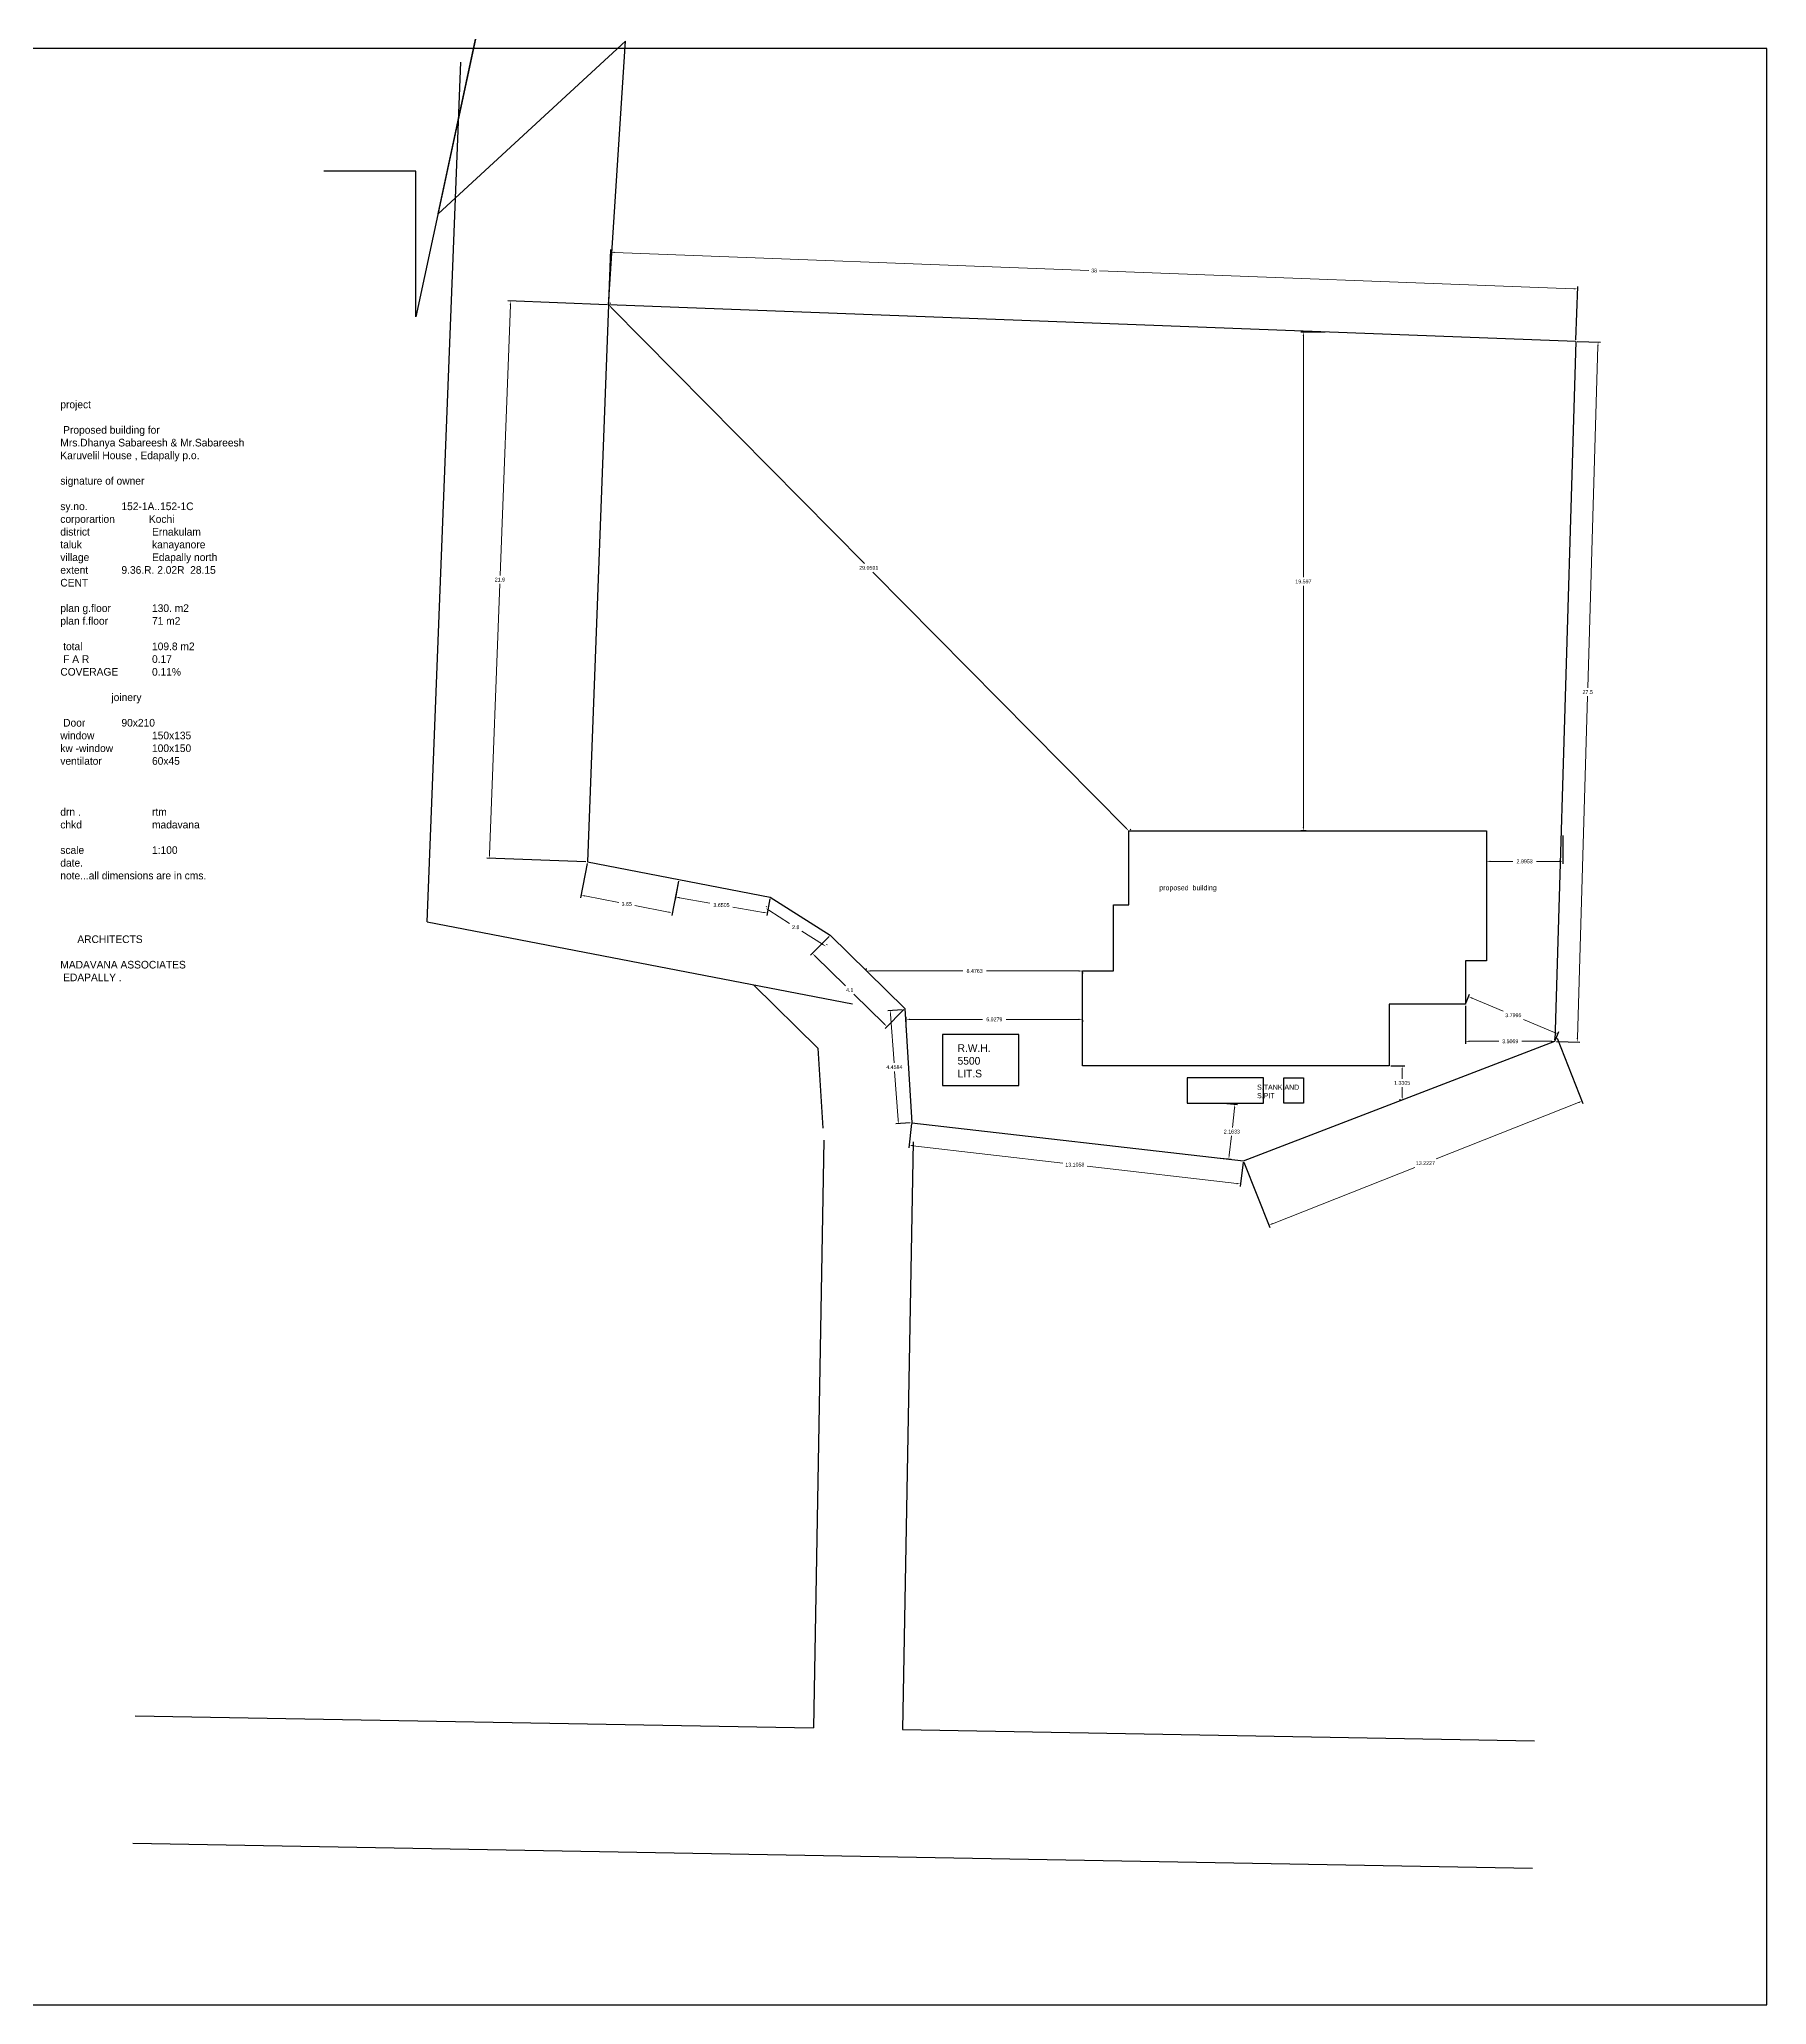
# Model space of a CAD drawing. Header units: inches. Extents: x -100 to 1476, y -184 to 112.
# Drawn here: x 51.5 to 119.3, y -10.5 to 66.7 of the extents above; entities that cross this region are included whole.
import ezdxf

# ---------------------------------------------------------------- set-up
doc = ezdxf.new("R2010")
doc.units = ezdxf.units.IN
doc.header["$MEASUREMENT"] = 0
doc.header["$PDMODE"] = 66
doc.dimstyles.get("Standard").update_dxf_attribs({"dimtxt": 0.15, "dimasz": 0.15, "dimexe": 0.1, "dimexo": 0.0625, "dimgap": 0.09, "dimtad": 0, "dimtih": 1, "dimtoh": 1, "dimdec": 4, "dimdsep": 46, "dimtxsty": 'Standard', "dimcen": 0.09, "dimadec": 0, "dimazin": 0, "dimtfac": 1, "dimtdec": 4, "dimtofl": 0, "dimtmove": 0, "dimatfit": 3, "dimfxl": 0, "dimtolj": 1, "dimtzin": 0, "dimlwd": 15, "dimarcsym": 0})

# ---------------------------------------------------------------- blocks, each defined once
blk = doc.blocks.new('*D179')
at = {"color": 0, "linetype": 'ByBlock', "lineweight": -2, "transparency": 16777216}
for p, q in [((104.562, 26.333), (105.11, 26.333)), ((104.947, 25.002), (104.91, 25.002))]:
    blk.add_line(p, q, dxfattribs=at)
at = {"color": 0, "linetype": 'ByBlock', "lineweight": 15, "transparency": 16777216}
for p, q in [((105.01, 26.183), (105.01, 25.833)), ((105.01, 25.152), (105.01, 25.503))]:
    blk.add_line(p, q, dxfattribs=at)
at = {"color": 0, "linetype": 'ByBlock', "transparency": 16777216}
for points in [[(104.985, 26.183), (105.035, 26.183), (105.01, 26.333)], [(104.985, 25.152), (105.035, 25.152), (105.01, 25.002)]]:
    blk.add_solid(points, dxfattribs=at)
at = {"layer": 'Defpoints', "color": 0, "linetype": 'ByBlock', "transparency": 16777216}
for p in [(104.5, 26.333), (105.01, 25.002), (105.01, 25.002)]:
    blk.add_point(p, dxfattribs=at)
at = {"color": 0, "linetype": 'ByBlock', "transparency": 16777216, "insert": (105.01, 25.668), "char_height": 0.15, "attachment_point": 5}
blk.add_mtext('\\A1;1.3305', dxfattribs=at)
blk = doc.blocks.new('*D180')
at = {"color": 0, "linetype": 'ByBlock', "lineweight": -2, "transparency": 16777216}
for p, q in [((107.5, 28.7), (107.5, 27.201)), ((111.007, 27.363), (111.007, 27.401))]:
    blk.add_line(p, q, dxfattribs=at)
at = {"color": 0, "linetype": 'ByBlock', "lineweight": 15, "transparency": 16777216}
for p, q in [((107.65, 27.301), (108.801, 27.301)), ((110.857, 27.301), (109.706, 27.301))]:
    blk.add_line(p, q, dxfattribs=at)
at = {"color": 0, "linetype": 'ByBlock', "transparency": 16777216}
for points in [[(107.65, 27.326), (107.65, 27.276), (107.5, 27.301)], [(110.857, 27.326), (110.857, 27.276), (111.007, 27.301)]]:
    blk.add_solid(points, dxfattribs=at)
at = {"layer": 'Defpoints', "color": 0, "linetype": 'ByBlock', "transparency": 16777216}
for p in [(107.5, 28.763), (111.007, 27.301), (111.007, 27.301)]:
    blk.add_point(p, dxfattribs=at)
at = {"color": 0, "linetype": 'ByBlock', "transparency": 16777216, "insert": (109.253, 27.301), "char_height": 0.15, "attachment_point": 5}
blk.add_mtext('\\A1;3.5069', dxfattribs=at)
blk = doc.blocks.new('*D181')
at = {"color": 0, "linetype": 'ByBlock', "lineweight": -2, "transparency": 16777216}
for p, q in [((108.321, 35.5), (108.321, 34.269)), ((111.316, 35.387), (111.316, 34.269))]:
    blk.add_line(p, q, dxfattribs=at)
at = {"color": 0, "linetype": 'ByBlock', "lineweight": 15, "transparency": 16777216}
for p, q in [((108.471, 34.369), (109.353, 34.369)), ((111.166, 34.369), (110.283, 34.369))]:
    blk.add_line(p, q, dxfattribs=at)
at = {"color": 0, "linetype": 'ByBlock', "transparency": 16777216}
for points in [[(108.471, 34.394), (108.471, 34.344), (108.321, 34.369)], [(111.166, 34.394), (111.166, 34.344), (111.316, 34.369)]]:
    blk.add_solid(points, dxfattribs=at)
at = {"layer": 'Defpoints', "color": 0, "linetype": 'ByBlock', "transparency": 16777216}
for p in [(108.321, 35.563), (111.316, 35.449), (111.316, 34.369)]:
    blk.add_point(p, dxfattribs=at)
at = {"color": 0, "linetype": 'ByBlock', "transparency": 16777216, "insert": (109.818, 34.369), "char_height": 0.15, "attachment_point": 5}
blk.add_mtext('\\A1;2.9953', dxfattribs=at)
blk = doc.blocks.new('*D182')
at = {"color": 0, "linetype": 'ByBlock', "lineweight": -2, "transparency": 16777216}
for p, q in [((85.532, 27.831), (85.532, 28.263)), ((92.46, 28.135), (92.46, 28.063))]:
    blk.add_line(p, q, dxfattribs=at)
at = {"color": 0, "linetype": 'ByBlock', "lineweight": 15, "transparency": 16777216}
for p, q in [((85.682, 28.163), (88.531, 28.163)), ((92.31, 28.163), (89.461, 28.163))]:
    blk.add_line(p, q, dxfattribs=at)
at = {"color": 0, "linetype": 'ByBlock', "transparency": 16777216}
for points in [[(85.682, 28.188), (85.682, 28.138), (85.532, 28.163)], [(92.31, 28.188), (92.31, 28.138), (92.46, 28.163)]]:
    blk.add_solid(points, dxfattribs=at)
at = {"layer": 'Defpoints', "color": 0, "linetype": 'ByBlock', "transparency": 16777216}
for p in [(85.532, 28.163), (92.46, 28.198), (85.532, 27.769)]:
    blk.add_point(p, dxfattribs=at)
at = {"color": 0, "linetype": 'ByBlock', "transparency": 16777216, "insert": (88.996, 28.163), "char_height": 0.15, "attachment_point": 5}
blk.add_mtext('\\A1;6.9279', dxfattribs=at)
blk = doc.blocks.new('*D183')
at = {"color": 0, "linetype": 'ByBlock', "lineweight": -2, "transparency": 16777216}
for p, q in [((101.982, 55.16), (101.031, 55.16)), ((101.238, 35.563), (101.031, 35.563))]:
    blk.add_line(p, q, dxfattribs=at)
at = {"color": 0, "linetype": 'ByBlock', "lineweight": 15, "transparency": 16777216}
for p, q in [((101.131, 55.01), (101.131, 45.526)), ((101.131, 35.713), (101.131, 45.196))]:
    blk.add_line(p, q, dxfattribs=at)
at = {"color": 0, "linetype": 'ByBlock', "transparency": 16777216}
for points in [[(101.106, 55.01), (101.156, 55.01), (101.131, 55.16)], [(101.106, 35.713), (101.156, 35.713), (101.131, 35.563)]]:
    blk.add_solid(points, dxfattribs=at)
at = {"layer": 'Defpoints', "color": 0, "linetype": 'ByBlock', "transparency": 16777216}
for p in [(101.131, 55.16), (102.044, 55.16), (101.3, 35.563)]:
    blk.add_point(p, dxfattribs=at)
at = {"color": 0, "linetype": 'ByBlock', "transparency": 16777216, "insert": (101.131, 45.361), "char_height": 0.15, "attachment_point": 5}
blk.add_mtext('\\A1;19.597', dxfattribs=at)
blk = doc.blocks.new('*D184')
at = {"color": 0, "linetype": 'ByBlock', "lineweight": -2, "transparency": 16777216}
for p, q in [((83.983, 30.125), (83.983, 30.163)), ((92.46, 30), (92.46, 29.963))]:
    blk.add_line(p, q, dxfattribs=at)
at = {"color": 0, "linetype": 'ByBlock', "lineweight": 15, "transparency": 16777216}
for p, q in [((84.133, 30.063), (87.757, 30.063)), ((92.31, 30.063), (88.687, 30.063))]:
    blk.add_line(p, q, dxfattribs=at)
at = {"color": 0, "linetype": 'ByBlock', "transparency": 16777216}
for points in [[(84.133, 30.088), (84.133, 30.038), (83.983, 30.063)], [(92.31, 30.088), (92.31, 30.038), (92.46, 30.063)]]:
    blk.add_solid(points, dxfattribs=at)
at = {"layer": 'Defpoints', "color": 0, "linetype": 'ByBlock', "transparency": 16777216}
for p in [(83.983, 30.063), (83.983, 30.063), (92.46, 30.063)]:
    blk.add_point(p, dxfattribs=at)
at = {"color": 0, "linetype": 'ByBlock', "transparency": 16777216, "insert": (88.222, 30.063), "char_height": 0.15, "attachment_point": 5}
blk.add_mtext('\\A1;8.4763', dxfattribs=at)
blk = doc.blocks.new('*D185')
at = {"color": 0, "linetype": 'ByBlock', "lineweight": -2, "transparency": 16777216}
for p, q in [((73.79, 56.233), (69.899, 56.38)), ((72.959, 34.348), (69.068, 34.496))]:
    blk.add_line(p, q, dxfattribs=at)
at = {"color": 0, "linetype": 'ByBlock', "lineweight": 15, "transparency": 16777216}
for p, q in [((69.993, 56.227), (69.59, 45.599)), ((69.174, 34.642), (69.577, 45.269))]:
    blk.add_line(p, q, dxfattribs=at)
at = {"color": 0, "linetype": 'ByBlock', "transparency": 16777216}
for points in [[(69.968, 56.228), (70.018, 56.226), (69.999, 56.377)], [(69.149, 34.643), (69.198, 34.641), (69.168, 34.492)]]:
    blk.add_solid(points, dxfattribs=at)
at = {"layer": 'Defpoints', "color": 0, "linetype": 'ByBlock', "transparency": 16777216}
for p in [(73.852, 56.23), (69.168, 34.492), (73.021, 34.346)]:
    blk.add_point(p, dxfattribs=at)
at = {"color": 0, "linetype": 'ByBlock', "transparency": 16777216, "insert": (69.583, 45.434), "char_height": 0.15, "attachment_point": 5}
blk.add_mtext('\\A1;21.9', dxfattribs=at)
blk = doc.blocks.new('*D186')
at = {"color": 0, "linetype": 'ByBlock', "lineweight": -2, "transparency": 16777216}
for p, q in [((73.009, 34.285), (72.75, 32.94)), ((76.593, 33.593), (76.334, 32.249))]:
    blk.add_line(p, q, dxfattribs=at)
at = {"color": 0, "linetype": 'ByBlock', "lineweight": 15, "transparency": 16777216}
for p, q in [((72.916, 33.01), (74.246, 32.754)), ((76.205, 32.375), (74.876, 32.632))]:
    blk.add_line(p, q, dxfattribs=at)
at = {"color": 0, "linetype": 'ByBlock', "transparency": 16777216}
for points in [[(72.921, 33.035), (72.911, 32.986), (72.769, 33.039)], [(76.21, 32.4), (76.201, 32.351), (76.353, 32.347)]]:
    blk.add_solid(points, dxfattribs=at)
at = {"layer": 'Defpoints', "color": 0, "linetype": 'ByBlock', "transparency": 16777216}
for p in [(73.021, 34.346), (76.605, 33.654), (76.353, 32.347)]:
    blk.add_point(p, dxfattribs=at)
at = {"color": 0, "linetype": 'ByBlock', "transparency": 16777216, "insert": (74.561, 32.693), "char_height": 0.15, "attachment_point": 5}
blk.add_mtext('\\A1;3.65', dxfattribs=at)
blk = doc.blocks.new('*D187')
at = {"color": 0, "linetype": 'ByBlock', "lineweight": -2, "transparency": 16777216}
for p, q in [((76.582, 33.532), (76.466, 32.87)), ((80.178, 32.901), (80.062, 32.239))]:
    blk.add_line(p, q, dxfattribs=at)
at = {"color": 0, "linetype": 'ByBlock', "lineweight": 15, "transparency": 16777216}
for p, q in [((76.631, 32.942), (77.829, 32.732)), ((79.932, 32.364), (78.734, 32.574))]:
    blk.add_line(p, q, dxfattribs=at)
at = {"color": 0, "linetype": 'ByBlock', "transparency": 16777216}
for points in [[(76.636, 32.967), (76.627, 32.918), (76.484, 32.968)], [(79.936, 32.388), (79.927, 32.339), (80.079, 32.338)]]:
    blk.add_solid(points, dxfattribs=at)
at = {"layer": 'Defpoints', "color": 0, "linetype": 'ByBlock', "transparency": 16777216}
for p in [(76.593, 33.593), (76.484, 32.968), (80.189, 32.963)]:
    blk.add_point(p, dxfattribs=at)
at = {"color": 0, "linetype": 'ByBlock', "transparency": 16777216, "insert": (78.282, 32.653), "char_height": 0.15, "attachment_point": 5}
blk.add_mtext('\\A1;3.6505', dxfattribs=at)
blk = doc.blocks.new('*D188')
at = {"color": 0, "linetype": 'ByBlock', "lineweight": -2, "transparency": 16777216}
for p, q in [((80.047, 32.582), (80.067, 32.614)), ((82.413, 31.085), (82.433, 31.116))]:
    blk.add_line(p, q, dxfattribs=at)
at = {"color": 0, "linetype": 'ByBlock', "lineweight": 15, "transparency": 16777216}
for p, q in [((80.14, 32.449), (80.957, 31.933)), ((82.253, 31.112), (81.437, 31.629))]:
    blk.add_line(p, q, dxfattribs=at)
at = {"color": 0, "linetype": 'ByBlock', "transparency": 16777216}
for points in [[(80.154, 32.47), (80.127, 32.428), (80.014, 32.53)], [(82.266, 31.133), (82.239, 31.091), (82.379, 31.032)]]:
    blk.add_solid(points, dxfattribs=at)
at = {"layer": 'Defpoints', "color": 0, "linetype": 'ByBlock', "transparency": 16777216}
for p in [(80.014, 32.53), (82.379, 31.032), (82.379, 31.032)]:
    blk.add_point(p, dxfattribs=at)
at = {"color": 0, "linetype": 'ByBlock', "transparency": 16777216, "insert": (81.197, 31.781), "char_height": 0.15, "attachment_point": 5}
blk.add_mtext('\\A1;2.8', dxfattribs=at)
blk = doc.blocks.new('*D189')
at = {"color": 0, "linetype": 'ByBlock', "lineweight": -2, "transparency": 16777216}
for p, q in [((82.511, 31.421), (81.784, 30.68)), ((85.437, 28.549), (84.71, 27.808))]:
    blk.add_line(p, q, dxfattribs=at)
at = {"color": 0, "linetype": 'ByBlock', "lineweight": 15, "transparency": 16777216}
for p, q in [((81.961, 30.646), (83.149, 29.48)), ((84.673, 27.985), (83.485, 29.15))]:
    blk.add_line(p, q, dxfattribs=at)
at = {"color": 0, "linetype": 'ByBlock', "transparency": 16777216}
for points in [[(81.979, 30.664), (81.944, 30.629), (81.854, 30.752)], [(84.691, 28.002), (84.656, 27.967), (84.78, 27.879)]]:
    blk.add_solid(points, dxfattribs=at)
at = {"layer": 'Defpoints', "color": 0, "linetype": 'ByBlock', "transparency": 16777216}
for p in [(82.555, 31.465), (85.481, 28.593), (84.78, 27.879)]:
    blk.add_point(p, dxfattribs=at)
at = {"color": 0, "linetype": 'ByBlock', "transparency": 16777216, "insert": (83.317, 29.315), "char_height": 0.15, "attachment_point": 5}
blk.add_mtext('\\A1;4.1', dxfattribs=at)
blk = doc.blocks.new('*D190')
at = {"color": 0, "linetype": 'ByBlock', "lineweight": -2, "transparency": 16777216}
for p, q in [((85.375, 28.544), (84.808, 28.503)), ((85.697, 24.097), (85.13, 24.056))]:
    blk.add_line(p, q, dxfattribs=at)
at = {"color": 0, "linetype": 'ByBlock', "lineweight": 15, "transparency": 16777216}
for p, q in [((84.918, 28.361), (85.057, 26.452)), ((85.219, 24.213), (85.08, 26.122))]:
    blk.add_line(p, q, dxfattribs=at)
at = {"color": 0, "linetype": 'ByBlock', "transparency": 16777216}
for points in [[(84.943, 28.362), (84.893, 28.359), (84.907, 28.51)], [(85.244, 24.215), (85.194, 24.211), (85.23, 24.063)]]:
    blk.add_solid(points, dxfattribs=at)
at = {"layer": 'Defpoints', "color": 0, "linetype": 'ByBlock', "transparency": 16777216}
for p in [(85.437, 28.549), (85.23, 24.063), (85.759, 24.102)]:
    blk.add_point(p, dxfattribs=at)
at = {"color": 0, "linetype": 'ByBlock', "transparency": 16777216, "insert": (85.069, 26.287), "char_height": 0.15, "attachment_point": 5}
blk.add_mtext('\\A1;4.4584', dxfattribs=at)
blk = doc.blocks.new('*D191')
at = {"color": 0, "linetype": 'ByBlock', "lineweight": -2, "transparency": 16777216}
for p, q in [((85.75, 24.073), (85.638, 23.119)), ((98.767, 22.551), (98.655, 21.597))]:
    blk.add_line(p, q, dxfattribs=at)
at = {"color": 0, "linetype": 'ByBlock', "lineweight": 15, "transparency": 16777216}
for p, q in [((85.799, 23.201), (91.681, 22.513)), ((98.518, 21.713), (92.636, 22.401))]:
    blk.add_line(p, q, dxfattribs=at)
at = {"color": 0, "linetype": 'ByBlock', "transparency": 16777216}
for points in [[(85.802, 23.225), (85.796, 23.176), (85.65, 23.218)], [(98.521, 21.738), (98.515, 21.689), (98.667, 21.696)]]:
    blk.add_solid(points, dxfattribs=at)
at = {"layer": 'Defpoints', "color": 0, "linetype": 'ByBlock', "transparency": 16777216}
for p in [(85.757, 24.135), (98.774, 22.613), (98.667, 21.696)]:
    blk.add_point(p, dxfattribs=at)
at = {"color": 0, "linetype": 'ByBlock', "transparency": 16777216, "insert": (92.158, 22.457), "char_height": 0.15, "attachment_point": 5}
blk.add_mtext('\\A1;13.1058', dxfattribs=at)
blk = doc.blocks.new('*D192')
at = {"color": 0, "linetype": 'ByBlock', "lineweight": -2, "transparency": 16777216}
for p, q in [((111.092, 27.42), (112.107, 24.856)), ((98.797, 22.555), (99.812, 19.99))]:
    blk.add_line(p, q, dxfattribs=at)
at = {"color": 0, "linetype": 'ByBlock', "lineweight": 15, "transparency": 16777216}
for p, q in [((111.931, 24.894), (106.34, 22.681)), ((99.915, 20.138), (105.506, 22.351))]:
    blk.add_line(p, q, dxfattribs=at)
at = {"color": 0, "linetype": 'ByBlock', "transparency": 16777216}
for points in [[(111.922, 24.917), (111.94, 24.87), (112.07, 24.949)], [(99.906, 20.161), (99.924, 20.115), (99.775, 20.083)]]:
    blk.add_solid(points, dxfattribs=at)
at = {"layer": 'Defpoints', "color": 0, "linetype": 'ByBlock', "transparency": 16777216}
for p in [(111.069, 27.478), (98.774, 22.613), (99.775, 20.083)]:
    blk.add_point(p, dxfattribs=at)
at = {"color": 0, "linetype": 'ByBlock', "transparency": 16777216, "insert": (105.923, 22.516), "char_height": 0.15, "attachment_point": 5}
blk.add_mtext('\\A1;13.2227', dxfattribs=at)
blk = doc.blocks.new('*D193')
at = {"color": 0, "linetype": 'ByBlock', "lineweight": -2, "transparency": 16777216}
for p, q in [((73.896, 56.274), (73.923, 56.301)), ((94.324, 35.607), (94.351, 35.633))]:
    blk.add_line(p, q, dxfattribs=at)
at = {"color": 0, "linetype": 'ByBlock', "lineweight": 15, "transparency": 16777216}
for p, q in [((73.957, 56.124), (83.903, 46.062)), ((94.174, 35.67), (84.229, 45.732))]:
    blk.add_line(p, q, dxfattribs=at)
at = {"color": 0, "linetype": 'ByBlock', "transparency": 16777216}
for points in [[(73.975, 56.141), (73.94, 56.106), (73.852, 56.23)], [(94.192, 35.687), (94.157, 35.652), (94.28, 35.563)]]:
    blk.add_solid(points, dxfattribs=at)
at = {"layer": 'Defpoints', "color": 0, "linetype": 'ByBlock', "transparency": 16777216}
for p in [(73.852, 56.23), (73.852, 56.23), (94.28, 35.563)]:
    blk.add_point(p, dxfattribs=at)
at = {"color": 0, "linetype": 'ByBlock', "transparency": 16777216, "insert": (84.066, 45.897), "char_height": 0.15, "attachment_point": 5}
blk.add_mtext('\\A1;29.0591', dxfattribs=at)
blk = doc.blocks.new('*D194')
at = {"color": 0, "linetype": 'ByBlock', "lineweight": -2, "transparency": 16777216}
for p, q in [((107.524, 28.821), (107.66, 29.147)), ((111.031, 27.359), (111.167, 27.685))]:
    blk.add_line(p, q, dxfattribs=at)
at = {"color": 0, "linetype": 'ByBlock', "lineweight": 15, "transparency": 16777216}
for p, q in [((107.76, 28.997), (108.979, 28.489)), ((110.99, 27.65), (109.771, 28.159))]:
    blk.add_line(p, q, dxfattribs=at)
at = {"color": 0, "linetype": 'ByBlock', "transparency": 16777216}
for points in [[(107.769, 29.02), (107.75, 28.974), (107.621, 29.055)], [(110.999, 27.673), (110.98, 27.627), (111.128, 27.593)]]:
    blk.add_solid(points, dxfattribs=at)
at = {"layer": 'Defpoints', "color": 0, "linetype": 'ByBlock', "transparency": 16777216}
for p in [(107.5, 28.763), (111.007, 27.301), (111.128, 27.593)]:
    blk.add_point(p, dxfattribs=at)
at = {"color": 0, "linetype": 'ByBlock', "transparency": 16777216, "insert": (109.375, 28.324), "char_height": 0.15, "attachment_point": 5}
blk.add_mtext('\\A1;3.7995', dxfattribs=at)
blk = doc.blocks.new('*D195')
at = {"color": 0, "linetype": 'ByBlock', "lineweight": -2, "transparency": 16777216}
for p, q in [((98.13, 24.864), (98.546, 24.816)), ((97.884, 22.715), (98.3, 22.667))]:
    blk.add_line(p, q, dxfattribs=at)
at = {"color": 0, "linetype": 'ByBlock', "lineweight": 15, "transparency": 16777216}
for p, q in [((98.429, 24.679), (98.342, 23.918)), ((98.217, 22.827), (98.304, 23.588))]:
    blk.add_line(p, q, dxfattribs=at)
at = {"color": 0, "linetype": 'ByBlock', "transparency": 16777216}
for points in [[(98.404, 24.681), (98.454, 24.676), (98.446, 24.828)], [(98.193, 22.83), (98.242, 22.825), (98.2, 22.678)]]:
    blk.add_solid(points, dxfattribs=at)
at = {"layer": 'Defpoints', "color": 0, "linetype": 'ByBlock', "transparency": 16777216}
for p in [(98.068, 24.871), (97.822, 22.722), (98.2, 22.678)]:
    blk.add_point(p, dxfattribs=at)
at = {"color": 0, "linetype": 'ByBlock', "transparency": 16777216, "insert": (98.323, 23.753), "char_height": 0.15, "attachment_point": 5}
blk.add_mtext('\\A1;2.1633', dxfattribs=at)
blk = doc.blocks.new('*D196')
at = {"color": 0, "linetype": 'ByBlock', "lineweight": -2, "transparency": 16777216}
for p, q in [((73.854, 56.293), (73.934, 58.395)), ((111.827, 54.851), (111.907, 56.953))]:
    blk.add_line(p, q, dxfattribs=at)
at = {"color": 0, "linetype": 'ByBlock', "lineweight": 15, "transparency": 16777216}
for p, q in [((74.08, 58.289), (92.702, 57.582)), ((111.753, 56.859), (93.132, 57.566))]:
    blk.add_line(p, q, dxfattribs=at)
at = {"color": 0, "linetype": 'ByBlock', "transparency": 16777216}
for points in [[(74.081, 58.314), (74.079, 58.264), (73.93, 58.295)], [(111.754, 56.884), (111.752, 56.834), (111.903, 56.853)]]:
    blk.add_solid(points, dxfattribs=at)
at = {"layer": 'Defpoints', "color": 0, "linetype": 'ByBlock', "transparency": 16777216}
for p in [(111.903, 56.853), (73.852, 56.23), (111.825, 54.789)]:
    blk.add_point(p, dxfattribs=at)
at = {"color": 0, "linetype": 'ByBlock', "transparency": 16777216, "insert": (92.917, 57.574), "char_height": 0.15, "attachment_point": 5}
blk.add_mtext('\\A1;38', dxfattribs=at)
blk = doc.blocks.new('*D197')
at = {"color": 0, "linetype": 'ByBlock', "lineweight": -2, "transparency": 16777216}
for p, q in [((111.887, 54.787), (112.803, 54.76)), ((111.069, 27.299), (111.985, 27.272))]:
    blk.add_line(p, q, dxfattribs=at)
at = {"color": 0, "linetype": 'ByBlock', "lineweight": 15, "transparency": 16777216}
for p, q in [((112.698, 54.613), (112.299, 41.184)), ((111.889, 27.425), (112.289, 40.854))]:
    blk.add_line(p, q, dxfattribs=at)
at = {"color": 0, "linetype": 'ByBlock', "transparency": 16777216}
for points in [[(112.673, 54.613), (112.723, 54.612), (112.703, 54.763)], [(111.864, 27.425), (111.914, 27.424), (111.885, 27.275)]]:
    blk.add_solid(points, dxfattribs=at)
at = {"layer": 'Defpoints', "color": 0, "linetype": 'ByBlock', "transparency": 16777216}
for p in [(111.825, 54.789), (111.007, 27.301), (111.885, 27.275)]:
    blk.add_point(p, dxfattribs=at)
at = {"color": 0, "linetype": 'ByBlock', "transparency": 16777216, "insert": (112.294, 41.019), "char_height": 0.15, "attachment_point": 5}
blk.add_mtext('\\A1;27.5', dxfattribs=at)

msp = doc.modelspace()

# ---------------------------------------------------------------- linework, layer by layer
at = {"color": 0, "linetype": 'ByBlock'}
for p, q in [((68.62521, 66.65712), (66.28681, 55.76029)), ((67.15285, 59.796), (68.62521, 66.65712)), ((74.51465, 66.58711), (67.15285, 59.796)), ((73.85201, 56.23031), (74.51465, 66.58711)), ((66.7262, 31.99627), (68.0436, 65.7563)), ((66.28681, 61.47627), (62.66567, 61.47627)), ((66.28681, 55.76029), (66.28681, 61.47627)), ((73.85201, 56.23031), (73.02117, 34.34607)), ((111.82466, 54.78865), (73.85201, 56.23031)), ((111.82466, 54.78865), (111.00664, 27.30082)), ((73.02117, 34.34607), (80.18892, 32.96288)), ((80.18892, 32.96288), (82.55475, 31.46525)), ((66.7262, 31.99627), (83.422, 28.7744)), ((82.55475, 31.46525), (85.48076, 28.59324)), ((79.53562, 29.52437), (82.07055, 27.03623)), ((85.48076, 28.59324), (85.75915, 24.10186)), ((82.07055, 27.03623), (82.26586, 23.88534)), ((98.77424, 22.61271), (111.00664, 27.30082)), ((85.75915, 24.10186), (98.77424, 22.61271)), ((82.30587, 23.42013), (81.89124, 0.33248)), ((85.8053, 23.35728), (85.39068, 0.26963)), ((55.26522, 0.81065), (81.89124, 0.33248)), ((85.39068, 0.26963), (110.21212, -0.17613)), ((55.17545, -4.18854), (110.12234, -5.17533))]:
    msp.add_line(p, q, dxfattribs=at)
for points in [[(119.3225, 66.29199), (13.34819, 66.29199), (13.34819, -10.53759), (119.3225, -10.53759)], [(86.96293, 25.5668), (89.96293, 25.5668), (89.96293, 27.5668), (86.96293, 27.5668)], [(96.5677, 24.87098), (99.5677, 24.87098), (99.5677, 25.87098), (96.5677, 25.87098)], [(100.36658, 25.87098), (101.13668, 25.87098), (101.13668, 24.87098), (100.36658, 24.87098)]]:
    msp.add_lwpolyline(points, close=True, dxfattribs=at)
msp.add_lwpolyline([(108.32074, 35.56296), (108.32074, 30.46296), (107.49974, 30.46296), (107.49974, 28.76296), (104.49974, 28.76127), (104.49974, 26.33296), (92.45974, 26.33296), (92.45974, 30.06296), (93.67974, 30.06296), (93.67974, 32.66296), (94.27974, 32.66296), (94.27974, 35.56296), (108.32074, 35.56296)], dxfattribs=at)

# ---------------------------------------------------------------- texts
at = {"insert": (52.32201, 52.46593), "char_height": 0.3, "width": 6.834277, "attachment_point": 1}
msp.add_mtext('{\\fUtsaah|b0|i0|c0|p34;project\\P\\P Proposed building for \\PMrs.Dhanya Sabareesh & Mr.Sabareesh\\PKaruvelil House , Edapally p.o.\\P\\Psignature of owner\\P\\Psy.no. ^I^I152-1A..152-1C\\Pcorporartion            Kochi\\Pdistrict^I^I^IErnakulam\\Ptaluk^I^I^Ikanayanore\\Pvillage ^I^IEdapally north\\Pextent^I^I9.36.R. 2.02R  28.15 CENT\\P\\Pplan g.floor^I^I130. m2\\Pplan f.floor^I^I71 m2\\P\\P total                    ^I109.8 m2 \\P F A R ^I^I0.17       \\PCOVERAGE  ^I0.11% \\P    \\P                  joinery\\P\\P Door^I^I90x210\\Pwindow^I^I150x135\\Pkw -window^I^I100x150\\Pventilator^I^I60x45\\P\\P\\P\\Pdrn .^I^I^Irtm\\Pchkd^I^I^Imadavana\\P\\Pscale^I^I^I1:100\\Pdate.\\Pnote...all dimensions are in cms.\\P\\P\\P\\P\\P      ARCHITECTS\\P\\PMADAVANA ASSOCIATES\\P EDAPALLY .\\P\\P\\P\\P\\P\\P\\P\\P\\P\\P\\P\\P\\P\\P\\P\\P\\P\\P        \\P^I}', dxfattribs=at)
at = {"color": 0, "linetype": 'ByBlock', "attachment_point": 1}
for s, insert, char_height, width in [('{\\fVani|b0|i0|c0|p34;proposed  building}', (95.47308, 33.43233), 0.2, 10.198697), ('{\\fUtsaah|b0|i0|c0|p34;R.W.H. 5500 LIT.S}', (87.55338, 27.18569), 0.3, 1.816383), ('{\\fVani|b0|i0|c0|p34;S.TANK AND S.PIT}', (99.31263, 25.59895), 0.2, 1.6023705)]:
    msp.add_mtext(s, dxfattribs=dict(at, insert=insert, char_height=char_height, width=width))

# ---------------------------------------------------------------- dimensions: what is measured, and where the dimension line sits
at = {"color": 0, "linetype": 'ByBlock'}
for p1, p2, distance, picture, middle in [((73.85201, 56.23031), (111.82466, 54.78865), 2.06596, '*D196', (92.91672, 57.57396)), ((73.85201, 56.23031), (73.02117, 34.34607), -3.85613, '*D185', (69.58324, 45.43449)), ((94.27974, 35.56296), (73.85201, 56.23031), 0, '*D193', (84.06588, 45.89664)), ((111.82466, 54.78865), (111.00664, 27.30082), 0.87839, '*D197', (112.29364, 41.01861)), ((73.02117, 34.34607), (76.60505, 33.65448), -1.33168, '*D186', (74.56078, 32.69272)), ((80.18892, 32.96288), (76.5932, 33.59311), 0.63459, '*D187', (78.28151, 32.65293)), ((80.01359, 32.52956), (82.37941, 31.03193), 0, '*D188', (81.1965, 31.78075)), ((82.55475, 31.46525), (85.48076, 28.59324), -1.00012, '*D189', (83.31718, 29.3155)), ((107.49974, 28.76296), (111.00664, 27.30082), 0.31619, '*D194', (109.37487, 28.32373)), ((85.43698, 28.54864), (85.75915, 24.10186), -0.53091, '*D190', (85.06854, 26.28689)), ((111.06909, 27.47844), (98.77424, 22.61271), 2.72055, '*D192', (105.92278, 22.51592)), ((98.0677, 24.87098), (97.82179, 22.72168), 0.38099, '*D195', (98.32326, 23.75302)), ((85.75712, 24.13473), (98.77424, 22.61271), -0.92294, '*D191', (92.15849, 22.45702))]:
    dim = msp.add_aligned_dim(p1=p1, p2=p2, distance=distance, dimstyle='Standard', dxfattribs=at)
    dim.commit()
    dim.dimension.update_dxf_attribs({"geometry": picture, "text_midpoint": middle})
for base, p1, p2, picture, middle in [((101.13137, 55.15997), (101.30024, 35.56296), (102.04425, 55.15997), '*D183', (101.13137, 45.36147)), ((105.00966, 25.00246), (104.49974, 26.33296), (105.00966, 25.00246), '*D179', (105.00966, 25.66771))]:
    dim = msp.add_linear_dim(base=base, p1=p1, p2=p2, angle=90, dimstyle='Standard', dxfattribs=at)
    dim.commit()
    dim.dimension.update_dxf_attribs({"geometry": picture, "text_midpoint": middle})
for base, p1, p2, picture, middle in [((111.316, 34.36882), (108.32074, 35.56296), (111.316, 35.44925), '*D181', (109.81837, 34.36882)), ((83.98341, 30.06296), (92.45974, 30.06296), (83.98341, 30.06296), '*D184', (88.22157, 30.06296)), ((111.00664, 27.30082), (107.49974, 28.76296), (111.00664, 27.30082), '*D180', (109.25319, 27.30082)), ((85.53188, 28.16302), (92.45974, 28.19796), (85.53188, 27.76855), '*D182', (88.99581, 28.16302))]:
    dim = msp.add_linear_dim(base=base, p1=p1, p2=p2, dimstyle='Standard', dxfattribs=at)
    dim.commit()
    dim.dimension.update_dxf_attribs({"geometry": picture, "text_midpoint": middle})

doc.saveas('drawing.dxf')
